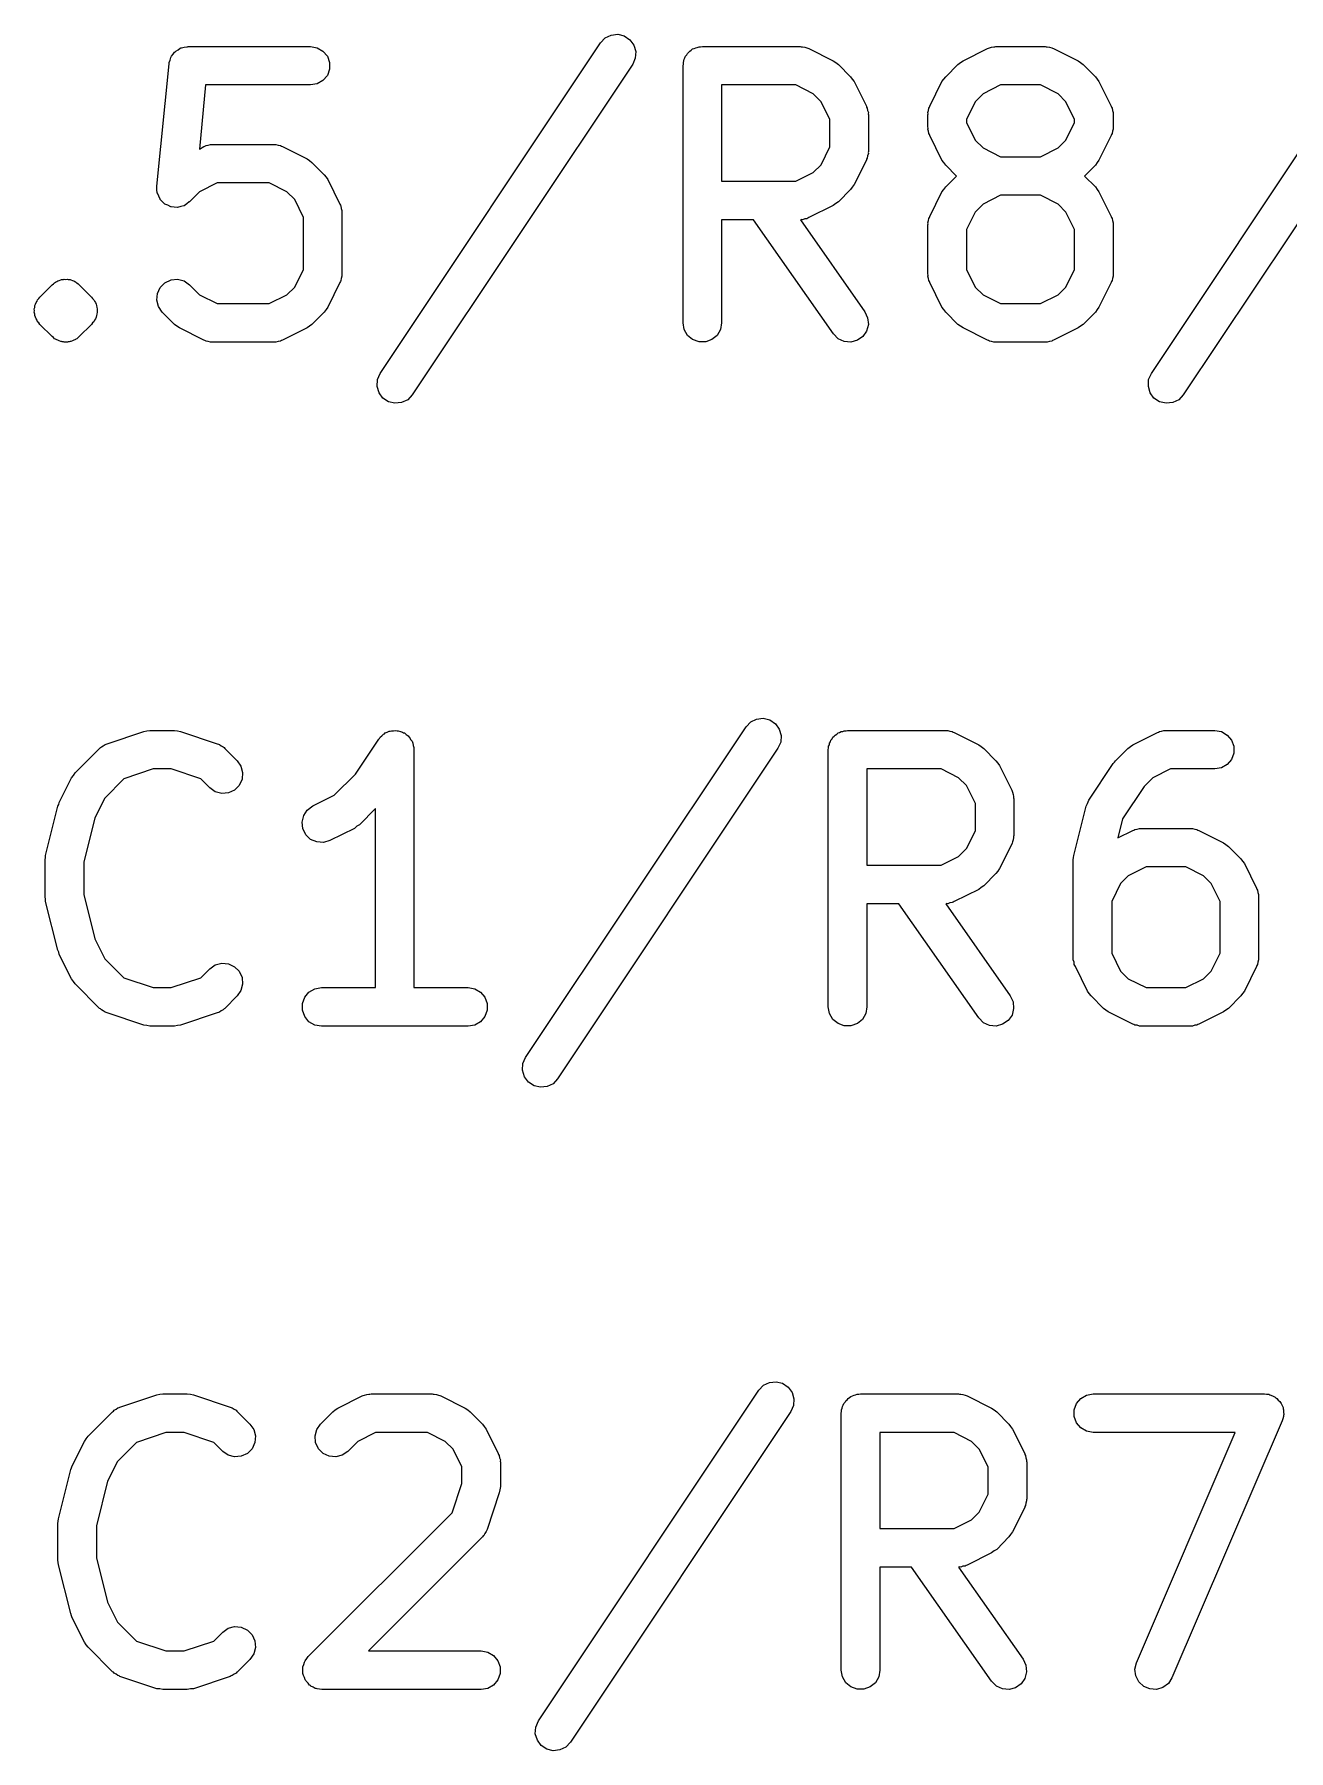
# Model space of a CAD drawing. Extents: x 57.7 to 135.6, y -132.6 to -59.6.
# Drawn here: x 114.58 to 119.46, y -111.44 to -104.76 of the extents above; entities that cross this region are included whole.
import ezdxf

# ---------------------------------------------------------------- set-up
doc = ezdxf.new("R2010")
doc.units = 0
doc.header["$MEASUREMENT"] = 0
doc.layers.add('BLACK', color=7, linetype='CONTINUOUS')

msp = doc.modelspace()

# ---------------------------------------------------------------- linework, layer by layer
at = {"layer": 'Black'}
for p, q in [((115.926, -106.079), (116.783, -104.793)), ((116.783, -104.793), (116.801, -104.774)), ((116.801, -104.774), (116.824, -104.763)), ((116.824, -104.763), (116.85, -104.76)), ((116.85, -104.76), (116.875, -104.766)), ((116.875, -104.766), (116.897, -104.781)), ((116.897, -104.781), (116.912, -104.802)), ((118.926, -106.079), (119.783, -104.793)), ((115.105, -104.869), (115.108, -104.86)), ((115.108, -104.86), (115.111, -104.85)), ((115.111, -104.85), (115.113, -104.848)), ((115.113, -104.848), (115.114, -104.845)), ((115.114, -104.845), (115.12, -104.837)), ((115.12, -104.837), (115.126, -104.829)), ((115.126, -104.829), (115.129, -104.827)), ((115.129, -104.827), (115.13, -104.825)), ((115.13, -104.825), (115.139, -104.82)), ((115.139, -104.82), (115.148, -104.814)), ((115.148, -104.814), (115.15, -104.813)), ((115.15, -104.813), (115.153, -104.812)), ((115.153, -104.812), (115.163, -104.81)), ((115.163, -104.81), (115.173, -104.808)), ((115.173, -104.808), (115.176, -104.808)), ((115.176, -104.808), (115.179, -104.807)), ((115.179, -104.807), (115.655, -104.807)), ((115.655, -104.807), (115.68, -104.812)), ((115.68, -104.812), (115.703, -104.825)), ((115.703, -104.825), (115.72, -104.845)), ((115.72, -104.845), (115.729, -104.869)), ((116.918, -104.853), (116.908, -104.876)), ((116.912, -104.802), (116.92, -104.827)), ((116.92, -104.827), (116.918, -104.853)), ((117.105, -104.869), (117.107, -104.863)), ((117.107, -104.863), (117.108, -104.857)), ((117.108, -104.857), (117.111, -104.851)), ((117.111, -104.851), (117.114, -104.845)), ((117.114, -104.845), (117.118, -104.84)), ((117.118, -104.84), (117.121, -104.834)), ((117.121, -104.834), (117.126, -104.83)), ((117.126, -104.83), (117.13, -104.825)), ((117.13, -104.825), (117.136, -104.822)), ((117.136, -104.822), (117.141, -104.817)), ((117.141, -104.817), (117.147, -104.815)), ((117.147, -104.815), (117.153, -104.812)), ((117.153, -104.812), (117.159, -104.811)), ((117.159, -104.811), (117.166, -104.809)), ((117.166, -104.809), (117.172, -104.809)), ((117.172, -104.809), (117.179, -104.807)), ((117.179, -104.807), (117.56, -104.807)), ((117.56, -104.807), (117.564, -104.808)), ((117.564, -104.808), (117.568, -104.808)), ((117.568, -104.808), (117.577, -104.81)), ((117.577, -104.81), (117.585, -104.812)), ((117.585, -104.812), (117.589, -104.814)), ((117.589, -104.814), (117.593, -104.815)), ((117.593, -104.815), (117.688, -104.863)), ((117.688, -104.863), (117.698, -104.87)), ((118.183, -104.87), (118.193, -104.863)), ((118.193, -104.863), (118.288, -104.815)), ((118.288, -104.815), (118.292, -104.814)), ((118.292, -104.814), (118.296, -104.812)), ((118.296, -104.812), (118.304, -104.81)), ((118.304, -104.81), (118.313, -104.808)), ((118.313, -104.808), (118.317, -104.808)), ((118.317, -104.808), (118.321, -104.807)), ((118.321, -104.807), (118.512, -104.807)), ((118.512, -104.807), (118.516, -104.808)), ((118.516, -104.808), (118.52, -104.808)), ((118.52, -104.808), (118.529, -104.81)), ((118.529, -104.81), (118.538, -104.812)), ((118.538, -104.812), (118.541, -104.814)), ((118.541, -104.814), (118.545, -104.815)), ((118.545, -104.815), (118.641, -104.863)), ((118.641, -104.863), (118.65, -104.87)), ((115.056, -105.351), (115.104, -104.875)), ((115.104, -104.875), (115.105, -104.872)), ((115.105, -104.872), (115.105, -104.869)), ((115.72, -104.92), (115.703, -104.94)), ((115.729, -104.895), (115.72, -104.92)), ((115.729, -104.869), (115.729, -104.895)), ((116.908, -104.876), (116.05, -106.162)), ((117.104, -104.882), (117.105, -104.876)), ((117.104, -105.882), (117.104, -104.882)), ((117.105, -104.876), (117.105, -104.869)), ((117.698, -104.87), (117.708, -104.877)), ((117.708, -104.877), (117.755, -104.925)), ((117.755, -104.925), (117.762, -104.934)), ((118.119, -104.934), (118.126, -104.925)), ((118.126, -104.925), (118.173, -104.877)), ((118.173, -104.877), (118.183, -104.87)), ((118.65, -104.87), (118.66, -104.877)), ((118.66, -104.877), (118.708, -104.925)), ((118.708, -104.925), (118.715, -104.934)), ((119.908, -104.876), (119.05, -106.162)), ((115.246, -104.957), (115.222, -105.206)), ((115.655, -104.957), (115.246, -104.957)), ((115.68, -104.953), (115.655, -104.957)), ((115.703, -104.94), (115.68, -104.953)), ((117.254, -104.957), (117.254, -105.331)), ((117.542, -104.957), (117.254, -104.957)), ((117.61, -104.992), (117.542, -104.957)), ((117.641, -105.022), (117.61, -104.992)), ((117.762, -104.934), (117.769, -104.944)), ((117.769, -104.944), (117.817, -105.039)), ((118.064, -105.039), (118.111, -104.944)), ((118.111, -104.944), (118.119, -104.934)), ((118.271, -104.992), (118.24, -105.022)), ((118.339, -104.957), (118.271, -104.992)), ((118.494, -104.957), (118.339, -104.957)), ((118.563, -104.992), (118.494, -104.957)), ((118.593, -105.022), (118.563, -104.992)), ((118.715, -104.934), (118.722, -104.944)), ((118.722, -104.944), (118.769, -105.039)), ((117.675, -105.091), (117.641, -105.022)), ((117.817, -105.039), (117.818, -105.043)), ((117.818, -105.043), (117.82, -105.047)), ((117.82, -105.047), (117.822, -105.056)), ((117.822, -105.056), (117.825, -105.064)), ((117.825, -105.064), (117.824, -105.069)), ((118.056, -105.064), (118.059, -105.056)), ((118.057, -105.069), (118.056, -105.064)), ((118.059, -105.056), (118.06, -105.047)), ((118.06, -105.047), (118.063, -105.043)), ((118.063, -105.043), (118.064, -105.039)), ((118.24, -105.022), (118.206, -105.091)), ((118.627, -105.091), (118.593, -105.022)), ((118.769, -105.039), (118.771, -105.043)), ((118.771, -105.043), (118.773, -105.047)), ((118.773, -105.047), (118.774, -105.056)), ((118.774, -105.056), (118.777, -105.064)), ((118.777, -105.064), (118.777, -105.069)), ((117.675, -105.198), (117.675, -105.091)), ((117.824, -105.069), (117.825, -105.073)), ((117.825, -105.073), (117.825, -105.216)), ((118.056, -105.073), (118.057, -105.069)), ((118.056, -105.12), (118.056, -105.073)), ((118.057, -105.125), (118.056, -105.12)), ((118.056, -105.129), (118.057, -105.125)), ((118.059, -105.137), (118.056, -105.129)), ((118.206, -105.091), (118.206, -105.103)), ((118.206, -105.103), (118.24, -105.171)), ((118.593, -105.171), (118.627, -105.103)), ((118.627, -105.103), (118.627, -105.091)), ((118.777, -105.129), (118.774, -105.137)), ((118.777, -105.069), (118.777, -105.073)), ((118.777, -105.073), (118.777, -105.12)), ((118.777, -105.12), (118.777, -105.125)), ((118.777, -105.125), (118.777, -105.129)), ((115.222, -105.206), (115.24, -105.196)), ((115.24, -105.196), (115.244, -105.195)), ((115.244, -105.195), (115.248, -105.193)), ((115.248, -105.193), (115.257, -105.191)), ((115.257, -105.191), (115.265, -105.189)), ((115.265, -105.189), (115.27, -105.189)), ((115.27, -105.189), (115.274, -105.188)), ((115.274, -105.188), (115.512, -105.188)), ((115.512, -105.188), (115.516, -105.189)), ((115.516, -105.189), (115.52, -105.189)), ((115.52, -105.189), (115.529, -105.191)), ((115.529, -105.191), (115.538, -105.193)), ((115.538, -105.193), (115.541, -105.195)), ((115.541, -105.195), (115.545, -105.196)), ((115.545, -105.196), (115.641, -105.244)), ((118.06, -105.146), (118.059, -105.137)), ((118.063, -105.15), (118.06, -105.146)), ((118.064, -105.154), (118.063, -105.15)), ((118.111, -105.249), (118.064, -105.154)), ((118.24, -105.171), (118.271, -105.202)), ((118.563, -105.202), (118.593, -105.171)), ((118.769, -105.154), (118.722, -105.249)), ((118.771, -105.15), (118.769, -105.154)), ((118.773, -105.146), (118.771, -105.15)), ((118.774, -105.137), (118.773, -105.146)), ((115.641, -105.244), (115.65, -105.251)), ((115.65, -105.251), (115.66, -105.258)), ((115.66, -105.258), (115.708, -105.306)), ((117.641, -105.267), (117.675, -105.198)), ((117.817, -105.249), (117.769, -105.344)), ((117.818, -105.245), (117.817, -105.249)), ((117.82, -105.241), (117.818, -105.245)), ((117.822, -105.233), (117.82, -105.241)), ((117.825, -105.224), (117.822, -105.233)), ((117.825, -105.216), (117.824, -105.22)), ((117.824, -105.22), (117.825, -105.224)), ((118.119, -105.259), (118.111, -105.249)), ((118.126, -105.269), (118.119, -105.259)), ((118.271, -105.202), (118.339, -105.236)), ((118.339, -105.236), (118.494, -105.236)), ((118.494, -105.236), (118.563, -105.202)), ((118.715, -105.259), (118.708, -105.269)), ((118.722, -105.249), (118.715, -105.259)), ((115.708, -105.306), (115.715, -105.315)), ((115.715, -105.315), (115.722, -105.325)), ((115.722, -105.325), (115.769, -105.42)), ((117.254, -105.331), (117.542, -105.331)), ((117.542, -105.331), (117.61, -105.297)), ((117.61, -105.297), (117.641, -105.267)), ((118.168, -105.311), (118.126, -105.269)), ((118.126, -105.353), (118.168, -105.311)), ((118.708, -105.269), (118.666, -105.311)), ((118.666, -105.311), (118.708, -105.353)), ((115.056, -105.352), (115.056, -105.351)), ((115.057, -105.365), (115.056, -105.352)), ((115.056, -105.352), (115.056, -105.352)), ((115.058, -105.377), (115.057, -105.365)), ((115.058, -105.378), (115.058, -105.377)), ((115.059, -105.378), (115.058, -105.378)), ((115.064, -105.389), (115.059, -105.378)), ((115.069, -105.401), (115.064, -105.389)), ((115.223, -105.373), (115.184, -105.412)), ((115.292, -105.338), (115.223, -105.373)), ((115.494, -105.338), (115.292, -105.338)), ((115.563, -105.373), (115.494, -105.338)), ((115.593, -105.403), (115.563, -105.373)), ((117.755, -105.364), (117.708, -105.412)), ((117.762, -105.354), (117.755, -105.364)), ((117.769, -105.344), (117.762, -105.354)), ((118.064, -105.468), (118.111, -105.373)), ((118.111, -105.373), (118.119, -105.363)), ((118.119, -105.363), (118.126, -105.353)), ((118.339, -105.386), (118.271, -105.42)), ((118.494, -105.386), (118.339, -105.386)), ((118.563, -105.42), (118.494, -105.386)), ((118.708, -105.353), (118.715, -105.363)), ((118.715, -105.363), (118.722, -105.373)), ((118.722, -105.373), (118.769, -105.468)), ((115.07, -105.402), (115.069, -105.401)), ((115.069, -105.401), (115.069, -105.401)), ((115.078, -105.41), (115.07, -105.402)), ((115.087, -105.419), (115.078, -105.41)), ((115.088, -105.42), (115.087, -105.419)), ((115.099, -105.425), (115.088, -105.42)), ((115.088, -105.42), (115.088, -105.42)), ((115.111, -105.431), (115.099, -105.425)), ((115.112, -105.431), (115.111, -105.431)), ((115.111, -105.431), (115.111, -105.431)), ((115.124, -105.432), (115.112, -105.431)), ((115.137, -105.433), (115.124, -105.432)), ((115.15, -105.43), (115.137, -105.433)), ((115.137, -105.433), (115.137, -105.433)), ((115.137, -105.433), (115.137, -105.433)), ((115.162, -105.427), (115.15, -105.43)), ((115.163, -105.427), (115.162, -105.427)), ((115.162, -105.427), (115.162, -105.427)), ((115.173, -105.419), (115.163, -105.427)), ((115.183, -105.412), (115.173, -105.419)), ((115.184, -105.412), (115.183, -105.412)), ((115.184, -105.412), (115.184, -105.412)), ((115.627, -105.472), (115.593, -105.403)), ((115.769, -105.42), (115.771, -105.424)), ((115.771, -105.424), (115.773, -105.428)), ((115.773, -105.428), (115.774, -105.437)), ((115.774, -105.437), (115.777, -105.445)), ((115.777, -105.445), (115.777, -105.45)), ((115.777, -105.45), (115.777, -105.454)), ((115.777, -105.454), (115.777, -105.692)), ((117.688, -105.426), (117.593, -105.473)), ((117.698, -105.418), (117.688, -105.426)), ((117.708, -105.412), (117.698, -105.418)), ((118.24, -105.451), (118.206, -105.519)), ((118.271, -105.42), (118.24, -105.451)), ((118.593, -105.451), (118.563, -105.42)), ((118.627, -105.519), (118.593, -105.451)), ((115.627, -105.674), (115.627, -105.472)), ((117.378, -105.481), (117.254, -105.481)), ((117.254, -105.481), (117.254, -105.882)), ((117.689, -105.925), (117.378, -105.481)), ((117.564, -105.48), (117.561, -105.481)), ((117.561, -105.481), (117.811, -105.839)), ((117.568, -105.481), (117.564, -105.48)), ((117.577, -105.478), (117.568, -105.481)), ((117.585, -105.477), (117.577, -105.478)), ((117.589, -105.475), (117.585, -105.477)), ((117.593, -105.473), (117.589, -105.475)), ((118.056, -105.493), (118.059, -105.484)), ((118.057, -105.497), (118.056, -105.493)), ((118.056, -105.501), (118.057, -105.497)), ((118.056, -105.692), (118.056, -105.501)), ((118.059, -105.484), (118.06, -105.476)), ((118.06, -105.476), (118.063, -105.472)), ((118.063, -105.472), (118.064, -105.468)), ((118.206, -105.519), (118.206, -105.674)), ((118.627, -105.674), (118.627, -105.519)), ((118.769, -105.468), (118.771, -105.472)), ((118.771, -105.472), (118.773, -105.476)), ((118.773, -105.476), (118.774, -105.484)), ((118.774, -105.484), (118.777, -105.493)), ((118.777, -105.493), (118.777, -105.497)), ((118.777, -105.497), (118.777, -105.501)), ((118.777, -105.501), (118.777, -105.692)), ((114.649, -105.734), (114.655, -105.73)), ((114.655, -105.73), (114.659, -105.726)), ((114.659, -105.726), (114.662, -105.724)), ((114.662, -105.724), (114.665, -105.722)), ((114.665, -105.722), (114.668, -105.721)), ((114.668, -105.721), (114.671, -105.719)), ((114.671, -105.719), (114.677, -105.717)), ((114.677, -105.717), (114.683, -105.715)), ((114.683, -105.715), (114.686, -105.714)), ((114.686, -105.714), (114.689, -105.713)), ((114.689, -105.713), (114.693, -105.713)), ((114.693, -105.713), (114.696, -105.712)), ((114.696, -105.712), (114.702, -105.713)), ((114.702, -105.713), (114.709, -105.712)), ((114.709, -105.712), (114.712, -105.713)), ((114.712, -105.713), (114.715, -105.713)), ((114.715, -105.713), (114.719, -105.714)), ((114.719, -105.714), (114.722, -105.715)), ((114.722, -105.715), (114.728, -105.717)), ((114.728, -105.717), (114.734, -105.719)), ((114.734, -105.719), (114.737, -105.721)), ((114.737, -105.721), (114.74, -105.722)), ((114.74, -105.722), (114.742, -105.724)), ((114.742, -105.724), (114.745, -105.726)), ((114.745, -105.726), (114.75, -105.73)), ((114.75, -105.73), (114.755, -105.734)), ((115.07, -105.744), (115.088, -105.726)), ((115.088, -105.726), (115.112, -105.715)), ((115.112, -105.715), (115.137, -105.712)), ((115.137, -105.712), (115.163, -105.719)), ((115.163, -105.719), (115.184, -105.734)), ((115.593, -105.743), (115.627, -105.674)), ((115.769, -105.725), (115.722, -105.821)), ((115.771, -105.721), (115.769, -105.725)), ((115.773, -105.718), (115.771, -105.721)), ((115.774, -105.709), (115.773, -105.718)), ((115.777, -105.7), (115.774, -105.709)), ((115.777, -105.692), (115.777, -105.696)), ((115.777, -105.696), (115.777, -105.7)), ((118.057, -105.696), (118.056, -105.692)), ((118.056, -105.7), (118.057, -105.696)), ((118.059, -105.709), (118.056, -105.7)), ((118.06, -105.718), (118.059, -105.709)), ((118.063, -105.721), (118.06, -105.718)), ((118.064, -105.725), (118.063, -105.721)), ((118.111, -105.821), (118.064, -105.725)), ((118.206, -105.674), (118.24, -105.743)), ((118.593, -105.743), (118.627, -105.674)), ((118.769, -105.725), (118.722, -105.821)), ((118.771, -105.721), (118.769, -105.725)), ((118.773, -105.718), (118.771, -105.721)), ((118.774, -105.709), (118.773, -105.718)), ((118.777, -105.7), (118.774, -105.709)), ((118.777, -105.692), (118.777, -105.696)), ((118.777, -105.696), (118.777, -105.7)), ((114.587, -105.803), (114.591, -105.798)), ((114.591, -105.798), (114.593, -105.792)), ((114.593, -105.792), (114.598, -105.787)), ((114.598, -105.787), (114.602, -105.782)), ((114.602, -105.782), (114.649, -105.734)), ((114.755, -105.734), (114.803, -105.782)), ((114.803, -105.782), (114.807, -105.787)), ((114.807, -105.787), (114.811, -105.792)), ((114.811, -105.792), (114.814, -105.798)), ((114.814, -105.798), (114.818, -105.803)), ((115.056, -105.794), (115.059, -105.768)), ((115.063, -105.819), (115.056, -105.794)), ((115.059, -105.768), (115.07, -105.744)), ((115.184, -105.734), (115.223, -105.773)), ((115.223, -105.773), (115.292, -105.807)), ((115.494, -105.807), (115.563, -105.773)), ((115.563, -105.773), (115.593, -105.743)), ((118.24, -105.743), (118.271, -105.773)), ((118.271, -105.773), (118.339, -105.807)), ((118.494, -105.807), (118.563, -105.773)), ((118.563, -105.773), (118.593, -105.743)), ((114.58, -105.828), (114.582, -105.822)), ((114.581, -105.835), (114.58, -105.828)), ((114.58, -105.841), (114.581, -105.835)), ((114.582, -105.848), (114.58, -105.841)), ((114.582, -105.815), (114.585, -105.809)), ((114.582, -105.822), (114.582, -105.815)), ((114.582, -105.854), (114.582, -105.848)), ((114.585, -105.86), (114.582, -105.854)), ((114.585, -105.809), (114.587, -105.803)), ((114.587, -105.866), (114.585, -105.86)), ((114.818, -105.803), (114.82, -105.809)), ((114.82, -105.86), (114.818, -105.866)), ((114.82, -105.809), (114.822, -105.815)), ((114.822, -105.854), (114.82, -105.86)), ((114.822, -105.815), (114.823, -105.822)), ((114.823, -105.848), (114.822, -105.854)), ((114.823, -105.822), (114.825, -105.828)), ((114.825, -105.841), (114.823, -105.848)), ((114.825, -105.828), (114.824, -105.835)), ((114.824, -105.835), (114.825, -105.841)), ((115.078, -105.84), (115.063, -105.819)), ((115.126, -105.888), (115.078, -105.84)), ((115.292, -105.807), (115.494, -105.807)), ((115.708, -105.84), (115.66, -105.888)), ((115.715, -105.83), (115.708, -105.84)), ((115.722, -105.821), (115.715, -105.83)), ((117.811, -105.839), (117.822, -105.863)), ((117.822, -105.863), (117.825, -105.889)), ((118.119, -105.83), (118.111, -105.821)), ((118.126, -105.84), (118.119, -105.83)), ((118.173, -105.888), (118.126, -105.84)), ((118.339, -105.807), (118.494, -105.807)), ((118.708, -105.84), (118.66, -105.888)), ((118.715, -105.83), (118.708, -105.84)), ((118.722, -105.821), (118.715, -105.83)), ((114.591, -105.872), (114.587, -105.866)), ((114.593, -105.878), (114.591, -105.872)), ((114.598, -105.882), (114.593, -105.878)), ((114.602, -105.888), (114.598, -105.882)), ((114.649, -105.935), (114.602, -105.888)), ((114.803, -105.888), (114.755, -105.935)), ((114.807, -105.882), (114.803, -105.888)), ((114.811, -105.878), (114.807, -105.882)), ((114.814, -105.872), (114.811, -105.878)), ((114.818, -105.866), (114.814, -105.872)), ((115.135, -105.895), (115.126, -105.888)), ((115.145, -105.902), (115.135, -105.895)), ((115.24, -105.949), (115.145, -105.902)), ((115.641, -105.902), (115.545, -105.949)), ((115.65, -105.895), (115.641, -105.902)), ((115.66, -105.888), (115.65, -105.895)), ((117.108, -105.908), (117.104, -105.882)), ((117.121, -105.931), (117.108, -105.908)), ((117.141, -105.947), (117.121, -105.931)), ((117.236, -105.931), (117.216, -105.947)), ((117.249, -105.908), (117.236, -105.931)), ((117.254, -105.882), (117.249, -105.908)), ((117.707, -105.944), (117.689, -105.925)), ((117.818, -105.914), (117.803, -105.935)), ((117.825, -105.889), (117.818, -105.914)), ((118.183, -105.895), (118.173, -105.888)), ((118.193, -105.902), (118.183, -105.895)), ((118.288, -105.949), (118.193, -105.902)), ((118.641, -105.902), (118.545, -105.949)), ((118.65, -105.895), (118.641, -105.902)), ((118.66, -105.888), (118.65, -105.895)), ((114.655, -105.939), (114.649, -105.935)), ((114.659, -105.944), (114.655, -105.939)), ((114.662, -105.945), (114.659, -105.944)), ((114.665, -105.947), (114.662, -105.945)), ((114.668, -105.948), (114.665, -105.947)), ((114.671, -105.95), (114.668, -105.948)), ((114.677, -105.952), (114.671, -105.95)), ((114.683, -105.955), (114.677, -105.952)), ((114.686, -105.955), (114.683, -105.955)), ((114.689, -105.956), (114.686, -105.955)), ((114.693, -105.956), (114.689, -105.956)), ((114.696, -105.957), (114.693, -105.956)), ((114.702, -105.957), (114.696, -105.957)), ((114.709, -105.957), (114.702, -105.957)), ((114.712, -105.956), (114.709, -105.957)), ((114.715, -105.956), (114.712, -105.956)), ((114.719, -105.955), (114.715, -105.956)), ((114.722, -105.955), (114.719, -105.955)), ((114.728, -105.952), (114.722, -105.955)), ((114.734, -105.95), (114.728, -105.952)), ((114.737, -105.948), (114.734, -105.95)), ((114.74, -105.947), (114.737, -105.948)), ((114.742, -105.945), (114.74, -105.947)), ((114.745, -105.944), (114.742, -105.945)), ((114.75, -105.939), (114.745, -105.944)), ((114.755, -105.935), (114.75, -105.939)), ((115.244, -105.951), (115.24, -105.949)), ((115.248, -105.953), (115.244, -105.951)), ((115.257, -105.954), (115.248, -105.953)), ((115.265, -105.957), (115.257, -105.954)), ((115.27, -105.957), (115.265, -105.957)), ((115.274, -105.957), (115.27, -105.957)), ((115.512, -105.957), (115.274, -105.957)), ((115.516, -105.957), (115.512, -105.957)), ((115.52, -105.957), (115.516, -105.957)), ((115.529, -105.954), (115.52, -105.957)), ((115.538, -105.953), (115.529, -105.954)), ((115.541, -105.951), (115.538, -105.953)), ((115.545, -105.949), (115.541, -105.951)), ((117.166, -105.956), (117.141, -105.947)), ((117.192, -105.956), (117.166, -105.956)), ((117.216, -105.947), (117.192, -105.956)), ((117.731, -105.955), (117.707, -105.944)), ((117.757, -105.957), (117.731, -105.955)), ((117.782, -105.95), (117.757, -105.957)), ((117.803, -105.935), (117.782, -105.95)), ((118.292, -105.951), (118.288, -105.949)), ((118.296, -105.953), (118.292, -105.951)), ((118.304, -105.954), (118.296, -105.953)), ((118.313, -105.957), (118.304, -105.954)), ((118.317, -105.957), (118.313, -105.957)), ((118.321, -105.957), (118.317, -105.957)), ((118.512, -105.957), (118.321, -105.957)), ((118.516, -105.957), (118.512, -105.957)), ((118.52, -105.957), (118.516, -105.957)), ((118.529, -105.954), (118.52, -105.957)), ((118.538, -105.953), (118.529, -105.954)), ((118.541, -105.951), (118.538, -105.953)), ((118.545, -105.949), (118.541, -105.951)), ((115.914, -106.129), (115.915, -106.103)), ((115.921, -106.154), (115.914, -106.129)), ((115.915, -106.103), (115.926, -106.079)), ((118.914, -106.129), (118.915, -106.103)), ((118.921, -106.154), (118.914, -106.129)), ((118.915, -106.103), (118.926, -106.079)), ((115.936, -106.175), (115.921, -106.154)), ((115.958, -106.189), (115.936, -106.175)), ((115.983, -106.195), (115.958, -106.189)), ((116.009, -106.192), (115.983, -106.195)), ((116.033, -106.181), (116.009, -106.192)), ((116.05, -106.162), (116.033, -106.181)), ((118.936, -106.175), (118.921, -106.154)), ((118.958, -106.189), (118.936, -106.175)), ((118.983, -106.195), (118.958, -106.189)), ((119.009, -106.192), (118.983, -106.195)), ((119.033, -106.181), (119.009, -106.192)), ((119.05, -106.162), (119.033, -106.181)), ((115.018, -107.469), (115.03, -107.467)), ((115.03, -107.467), (115.125, -107.467)), ((115.125, -107.467), (115.137, -107.469)), ((116.491, -108.739), (117.349, -107.453)), ((117.349, -107.453), (117.367, -107.434)), ((117.367, -107.434), (117.39, -107.423)), ((117.39, -107.423), (117.416, -107.42)), ((117.416, -107.42), (117.441, -107.426)), ((117.441, -107.426), (117.463, -107.441)), ((117.463, -107.441), (117.478, -107.462)), ((117.478, -107.462), (117.485, -107.487)), ((117.738, -107.469), (117.744, -107.467)), ((117.744, -107.467), (118.125, -107.467)), ((118.125, -107.467), (118.129, -107.468)), ((118.978, -107.468), (118.982, -107.467)), ((118.982, -107.467), (119.173, -107.467)), ((119.173, -107.467), (119.199, -107.472)), ((114.834, -107.537), (114.838, -107.534)), ((114.838, -107.534), (114.841, -107.531)), ((114.841, -107.531), (114.848, -107.527)), ((114.848, -107.527), (114.855, -107.522)), ((114.855, -107.522), (114.86, -107.521)), ((114.86, -107.521), (114.863, -107.519)), ((114.863, -107.519), (115.006, -107.471)), ((115.006, -107.471), (115.018, -107.469)), ((115.137, -107.469), (115.149, -107.471)), ((115.149, -107.471), (115.292, -107.519)), ((115.292, -107.519), (115.296, -107.521)), ((115.296, -107.521), (115.3, -107.522)), ((115.3, -107.522), (115.307, -107.527)), ((115.307, -107.527), (115.315, -107.531)), ((115.315, -107.531), (115.318, -107.534)), ((115.318, -107.534), (115.321, -107.537)), ((115.829, -107.637), (115.92, -107.501)), ((115.92, -107.501), (115.923, -107.498)), ((115.923, -107.498), (115.925, -107.494)), ((115.925, -107.494), (115.932, -107.488)), ((115.932, -107.488), (115.938, -107.482)), ((115.938, -107.482), (115.942, -107.48)), ((115.942, -107.48), (115.945, -107.477)), ((115.945, -107.477), (115.953, -107.474)), ((115.953, -107.474), (115.961, -107.47)), ((115.961, -107.47), (115.965, -107.47)), ((115.965, -107.47), (115.969, -107.469)), ((115.969, -107.469), (115.978, -107.469)), ((115.978, -107.469), (115.987, -107.468)), ((115.987, -107.468), (115.991, -107.469)), ((115.991, -107.469), (115.995, -107.469)), ((115.995, -107.469), (116.004, -107.472)), ((116.004, -107.472), (116.013, -107.474)), ((116.013, -107.474), (116.016, -107.476)), ((116.016, -107.476), (116.02, -107.477)), ((116.02, -107.477), (116.027, -107.483)), ((116.027, -107.483), (116.034, -107.488)), ((116.034, -107.488), (116.037, -107.492)), ((116.037, -107.492), (116.04, -107.494)), ((116.04, -107.494), (116.044, -107.502)), ((116.044, -107.502), (116.05, -107.509)), ((116.05, -107.509), (116.051, -107.513)), ((116.051, -107.513), (116.053, -107.517)), ((116.053, -107.517), (116.054, -107.526)), ((116.054, -107.526), (116.057, -107.534)), ((116.057, -107.534), (116.057, -107.538)), ((117.484, -107.513), (117.473, -107.536)), ((117.485, -107.487), (117.484, -107.513)), ((117.67, -107.529), (117.673, -107.523)), ((117.67, -107.536), (117.67, -107.529)), ((117.673, -107.523), (117.674, -107.517)), ((117.674, -107.517), (117.677, -107.511)), ((117.677, -107.511), (117.679, -107.505)), ((117.679, -107.505), (117.684, -107.5)), ((117.684, -107.5), (117.687, -107.494)), ((117.687, -107.494), (117.692, -107.49)), ((117.692, -107.49), (117.696, -107.485)), ((117.696, -107.485), (117.702, -107.482)), ((117.702, -107.482), (117.707, -107.477)), ((117.707, -107.477), (117.713, -107.475)), ((117.713, -107.475), (117.719, -107.472)), ((117.719, -107.472), (117.725, -107.471)), ((117.725, -107.471), (117.731, -107.469)), ((117.731, -107.469), (117.738, -107.469)), ((118.129, -107.468), (118.134, -107.468)), ((118.134, -107.468), (118.142, -107.47)), ((118.142, -107.47), (118.151, -107.472)), ((118.151, -107.472), (118.155, -107.474)), ((118.155, -107.474), (118.159, -107.475)), ((118.159, -107.475), (118.254, -107.523)), ((118.254, -107.523), (118.264, -107.53)), ((118.264, -107.53), (118.274, -107.537)), ((118.834, -107.537), (118.844, -107.53)), ((118.844, -107.53), (118.854, -107.523)), ((118.854, -107.523), (118.949, -107.475)), ((118.949, -107.475), (118.953, -107.474)), ((118.953, -107.474), (118.957, -107.472)), ((118.957, -107.472), (118.965, -107.47)), ((118.965, -107.47), (118.974, -107.468)), ((118.974, -107.468), (118.978, -107.468)), ((119.199, -107.472), (119.221, -107.485)), ((119.221, -107.485), (119.238, -107.505)), ((119.238, -107.505), (119.247, -107.529)), ((119.247, -107.529), (119.247, -107.555)), ((114.739, -107.632), (114.834, -107.537)), ((115.321, -107.537), (115.369, -107.585)), ((115.369, -107.585), (115.384, -107.606)), ((116.057, -107.538), (116.057, -107.542)), ((116.057, -107.542), (116.057, -108.467)), ((117.473, -107.536), (116.616, -108.822)), ((117.669, -107.542), (117.67, -107.536)), ((117.669, -108.542), (117.669, -107.542)), ((118.274, -107.537), (118.321, -107.585)), ((118.321, -107.585), (118.328, -107.594)), ((118.328, -107.594), (118.335, -107.604)), ((118.682, -107.739), (118.777, -107.596)), ((118.777, -107.596), (118.782, -107.591)), ((118.782, -107.591), (118.786, -107.585)), ((118.786, -107.585), (118.834, -107.537)), ((119.221, -107.6), (119.199, -107.613)), ((119.238, -107.58), (119.221, -107.6)), ((119.247, -107.555), (119.238, -107.58)), ((114.677, -107.747), (114.725, -107.652)), ((114.725, -107.652), (114.732, -107.642)), ((114.732, -107.642), (114.739, -107.632)), ((114.928, -107.656), (114.854, -107.73)), ((115.042, -107.617), (114.928, -107.656)), ((115.113, -107.617), (115.042, -107.617)), ((115.228, -107.656), (115.113, -107.617)), ((115.263, -107.691), (115.228, -107.656)), ((115.388, -107.657), (115.377, -107.681)), ((115.384, -107.606), (115.39, -107.631)), ((115.39, -107.631), (115.388, -107.657)), ((115.747, -107.719), (115.829, -107.637)), ((117.819, -107.617), (117.819, -107.991)), ((118.108, -107.617), (117.819, -107.617)), ((118.176, -107.652), (118.108, -107.617)), ((118.206, -107.682), (118.176, -107.652)), ((118.335, -107.604), (118.383, -107.699)), ((118.932, -107.652), (118.898, -107.685)), ((119, -107.617), (118.932, -107.652)), ((119.173, -107.617), (119, -107.617)), ((119.199, -107.613), (119.173, -107.617)), ((114.854, -107.73), (114.815, -107.807)), ((115.284, -107.706), (115.263, -107.691)), ((115.309, -107.712), (115.284, -107.706)), ((115.335, -107.71), (115.309, -107.712)), ((115.359, -107.699), (115.335, -107.71)), ((115.377, -107.681), (115.359, -107.699)), ((115.663, -107.761), (115.747, -107.719)), ((118.241, -107.751), (118.206, -107.682)), ((118.383, -107.699), (118.384, -107.703)), ((118.384, -107.703), (118.386, -107.707)), ((118.386, -107.707), (118.388, -107.716)), ((118.388, -107.716), (118.39, -107.724)), ((118.39, -107.724), (118.39, -107.729)), ((118.39, -107.729), (118.391, -107.733)), ((118.391, -107.733), (118.391, -107.876)), ((118.898, -107.685), (118.814, -107.811)), ((114.624, -107.953), (114.672, -107.762)), ((114.672, -107.762), (114.675, -107.755)), ((114.675, -107.755), (114.677, -107.747)), ((115.622, -107.824), (115.628, -107.798)), ((115.628, -107.798), (115.642, -107.777)), ((115.642, -107.777), (115.663, -107.761)), ((115.907, -107.771), (115.845, -107.834)), ((115.907, -108.467), (115.907, -107.771)), ((118.241, -107.858), (118.241, -107.751)), ((118.624, -107.953), (118.672, -107.762)), ((118.672, -107.762), (118.677, -107.751)), ((118.677, -107.751), (118.682, -107.739)), ((114.815, -107.807), (114.772, -107.98)), ((115.625, -107.849), (115.622, -107.824)), ((115.636, -107.873), (115.625, -107.849)), ((115.825, -107.848), (115.73, -107.895)), ((115.835, -107.84), (115.825, -107.848)), ((115.845, -107.834), (115.835, -107.84)), ((118.206, -107.927), (118.241, -107.858)), ((118.814, -107.811), (118.795, -107.885)), ((118.795, -107.885), (118.854, -107.856)), ((118.854, -107.856), (118.858, -107.855)), ((118.858, -107.855), (118.861, -107.853)), ((118.861, -107.853), (118.87, -107.851)), ((118.87, -107.851), (118.879, -107.849)), ((118.879, -107.849), (118.883, -107.849)), ((118.883, -107.849), (118.887, -107.848)), ((118.887, -107.848), (119.078, -107.848)), ((119.078, -107.848), (119.082, -107.849)), ((119.082, -107.849), (119.086, -107.849)), ((119.086, -107.849), (119.095, -107.851)), ((119.095, -107.851), (119.103, -107.853)), ((119.103, -107.853), (119.107, -107.855)), ((119.107, -107.855), (119.111, -107.856)), ((119.111, -107.856), (119.206, -107.904)), ((115.655, -107.891), (115.636, -107.873)), ((115.679, -107.901), (115.655, -107.891)), ((115.705, -107.903), (115.679, -107.901)), ((115.73, -107.895), (115.705, -107.903)), ((118.176, -107.957), (118.206, -107.927)), ((118.383, -107.909), (118.335, -108.004)), ((118.384, -107.905), (118.383, -107.909)), ((118.386, -107.901), (118.384, -107.905)), ((118.388, -107.893), (118.386, -107.901)), ((118.39, -107.884), (118.388, -107.893)), ((118.391, -107.876), (118.39, -107.88)), ((118.39, -107.88), (118.39, -107.884)), ((119.206, -107.904), (119.216, -107.911)), ((119.216, -107.911), (119.226, -107.918)), ((119.226, -107.918), (119.274, -107.966)), ((114.622, -107.971), (114.623, -107.962)), ((114.622, -108.114), (114.622, -107.971)), ((114.623, -107.962), (114.624, -107.953)), ((114.772, -107.98), (114.772, -108.105)), ((117.819, -107.991), (118.108, -107.991)), ((118.108, -107.991), (118.176, -107.957)), ((118.622, -107.971), (118.623, -107.962)), ((118.622, -108.352), (118.622, -107.971)), ((118.623, -107.962), (118.624, -107.953)), ((118.905, -107.998), (118.836, -108.033)), ((119.06, -107.998), (118.905, -107.998)), ((119.128, -108.033), (119.06, -107.998)), ((119.274, -107.966), (119.28, -107.975)), ((119.28, -107.975), (119.288, -107.985)), ((119.288, -107.985), (119.335, -108.08)), ((118.321, -108.024), (118.274, -108.072)), ((118.328, -108.014), (118.321, -108.024)), ((118.335, -108.004), (118.328, -108.014)), ((118.806, -108.063), (118.772, -108.132)), ((118.836, -108.033), (118.806, -108.063)), ((119.159, -108.063), (119.128, -108.033)), ((119.193, -108.132), (119.159, -108.063)), ((114.623, -108.123), (114.622, -108.114)), ((114.624, -108.132), (114.623, -108.123)), ((114.672, -108.322), (114.624, -108.132)), ((114.772, -108.105), (114.815, -108.278)), ((118.159, -108.133), (118.155, -108.135)), ((118.254, -108.086), (118.159, -108.133)), ((118.264, -108.078), (118.254, -108.086)), ((118.274, -108.072), (118.264, -108.078)), ((118.772, -108.132), (118.772, -108.334)), ((119.193, -108.334), (119.193, -108.132)), ((119.335, -108.08), (119.336, -108.084)), ((119.336, -108.084), (119.339, -108.088)), ((119.339, -108.088), (119.34, -108.097)), ((119.34, -108.097), (119.343, -108.105)), ((119.343, -108.105), (119.342, -108.11)), ((119.342, -108.11), (119.343, -108.114)), ((119.343, -108.114), (119.343, -108.352)), ((117.943, -108.141), (117.819, -108.141)), ((117.819, -108.141), (117.819, -108.542)), ((118.254, -108.585), (117.943, -108.141)), ((118.129, -108.14), (118.126, -108.141)), ((118.126, -108.141), (118.377, -108.499)), ((118.134, -108.141), (118.129, -108.14)), ((118.142, -108.138), (118.134, -108.141)), ((118.151, -108.137), (118.142, -108.138)), ((118.155, -108.135), (118.151, -108.137)), ((114.675, -108.33), (114.672, -108.322)), ((114.677, -108.338), (114.675, -108.33)), ((114.815, -108.278), (114.854, -108.355)), ((118.772, -108.334), (118.806, -108.403)), ((119.159, -108.403), (119.193, -108.334)), ((114.725, -108.433), (114.677, -108.338)), ((114.854, -108.355), (114.928, -108.429)), ((115.228, -108.429), (115.263, -108.394)), ((115.263, -108.394), (115.284, -108.379)), ((115.284, -108.379), (115.309, -108.372)), ((115.309, -108.372), (115.335, -108.375)), ((115.335, -108.375), (115.359, -108.386)), ((115.359, -108.386), (115.377, -108.404)), ((118.622, -108.356), (118.622, -108.352)), ((118.622, -108.36), (118.622, -108.356)), ((118.625, -108.369), (118.622, -108.36)), ((118.626, -108.378), (118.625, -108.369)), ((118.628, -108.381), (118.626, -108.378)), ((118.63, -108.385), (118.628, -108.381)), ((118.677, -108.481), (118.63, -108.385)), ((119.335, -108.385), (119.288, -108.481)), ((119.336, -108.381), (119.335, -108.385)), ((119.339, -108.378), (119.336, -108.381)), ((119.34, -108.369), (119.339, -108.378)), ((119.343, -108.36), (119.34, -108.369)), ((119.343, -108.352), (119.342, -108.356)), ((119.342, -108.356), (119.343, -108.36)), ((114.732, -108.443), (114.725, -108.433)), ((114.739, -108.453), (114.732, -108.443)), ((114.834, -108.548), (114.739, -108.453)), ((114.928, -108.429), (115.042, -108.467)), ((115.042, -108.467), (115.113, -108.467)), ((115.113, -108.467), (115.228, -108.429)), ((115.377, -108.404), (115.388, -108.428)), ((115.39, -108.454), (115.384, -108.479)), ((115.388, -108.428), (115.39, -108.454)), ((115.671, -108.472), (115.697, -108.467)), ((115.697, -108.467), (115.907, -108.467)), ((116.057, -108.467), (116.268, -108.467)), ((116.268, -108.467), (116.294, -108.472)), ((118.806, -108.403), (118.836, -108.433)), ((118.836, -108.433), (118.905, -108.467)), ((118.905, -108.467), (119.06, -108.467)), ((119.06, -108.467), (119.128, -108.433)), ((119.128, -108.433), (119.159, -108.403)), ((115.369, -108.5), (115.321, -108.548)), ((115.384, -108.479), (115.369, -108.5)), ((115.623, -108.529), (115.632, -108.505)), ((115.623, -108.555), (115.623, -108.529)), ((115.632, -108.505), (115.648, -108.485)), ((115.648, -108.485), (115.671, -108.472)), ((116.294, -108.472), (116.316, -108.485)), ((116.316, -108.485), (116.333, -108.505)), ((116.333, -108.505), (116.342, -108.529)), ((116.342, -108.529), (116.342, -108.555)), ((118.377, -108.499), (118.388, -108.523)), ((118.388, -108.523), (118.39, -108.549)), ((118.684, -108.49), (118.677, -108.481)), ((118.691, -108.5), (118.684, -108.49)), ((118.739, -108.548), (118.691, -108.5)), ((119.274, -108.5), (119.226, -108.548)), ((119.28, -108.49), (119.274, -108.5)), ((119.288, -108.481), (119.28, -108.49)), ((114.838, -108.55), (114.834, -108.548)), ((114.841, -108.554), (114.838, -108.55)), ((114.848, -108.558), (114.841, -108.554)), ((114.855, -108.563), (114.848, -108.558)), ((114.86, -108.564), (114.855, -108.563)), ((114.863, -108.566), (114.86, -108.564)), ((115.006, -108.614), (114.863, -108.566)), ((115.292, -108.566), (115.149, -108.614)), ((115.296, -108.564), (115.292, -108.566)), ((115.3, -108.563), (115.296, -108.564)), ((115.307, -108.558), (115.3, -108.563)), ((115.315, -108.554), (115.307, -108.558)), ((115.318, -108.55), (115.315, -108.554)), ((115.321, -108.548), (115.318, -108.55)), ((115.632, -108.58), (115.623, -108.555)), ((115.648, -108.6), (115.632, -108.58)), ((115.671, -108.613), (115.648, -108.6)), ((116.316, -108.6), (116.294, -108.613)), ((116.333, -108.58), (116.316, -108.6)), ((116.342, -108.555), (116.333, -108.58)), ((117.674, -108.568), (117.669, -108.542)), ((117.687, -108.591), (117.674, -108.568)), ((117.707, -108.607), (117.687, -108.591)), ((117.802, -108.591), (117.782, -108.607)), ((117.815, -108.568), (117.802, -108.591)), ((117.819, -108.542), (117.815, -108.568)), ((118.273, -108.604), (118.254, -108.585)), ((118.369, -108.595), (118.347, -108.61)), ((118.384, -108.574), (118.369, -108.595)), ((118.39, -108.549), (118.384, -108.574)), ((118.749, -108.555), (118.739, -108.548)), ((118.758, -108.562), (118.749, -108.555)), ((118.854, -108.609), (118.758, -108.562)), ((119.206, -108.562), (119.111, -108.609)), ((119.216, -108.555), (119.206, -108.562)), ((119.226, -108.548), (119.216, -108.555)), ((115.018, -108.615), (115.006, -108.614)), ((115.03, -108.617), (115.018, -108.615)), ((115.125, -108.617), (115.03, -108.617)), ((115.137, -108.615), (115.125, -108.617)), ((115.149, -108.614), (115.137, -108.615)), ((115.697, -108.617), (115.671, -108.613)), ((116.268, -108.617), (115.697, -108.617)), ((116.294, -108.613), (116.268, -108.617)), ((117.731, -108.616), (117.707, -108.607)), ((117.757, -108.616), (117.731, -108.616)), ((117.782, -108.607), (117.757, -108.616)), ((118.296, -108.615), (118.273, -108.604)), ((118.322, -108.617), (118.296, -108.615)), ((118.347, -108.61), (118.322, -108.617)), ((118.858, -108.611), (118.854, -108.609)), ((118.861, -108.613), (118.858, -108.611)), ((118.87, -108.614), (118.861, -108.613)), ((118.879, -108.617), (118.87, -108.614)), ((118.883, -108.617), (118.879, -108.617)), ((118.887, -108.617), (118.883, -108.617)), ((119.078, -108.617), (118.887, -108.617)), ((119.082, -108.617), (119.078, -108.617)), ((119.086, -108.617), (119.082, -108.617)), ((119.095, -108.614), (119.086, -108.617)), ((119.103, -108.613), (119.095, -108.614)), ((119.107, -108.611), (119.103, -108.613)), ((119.111, -108.609), (119.107, -108.611)), ((116.479, -108.789), (116.481, -108.763)), ((116.487, -108.814), (116.479, -108.789)), ((116.481, -108.763), (116.491, -108.739)), ((116.502, -108.835), (116.487, -108.814)), ((116.524, -108.849), (116.502, -108.835)), ((116.549, -108.855), (116.524, -108.849)), ((116.575, -108.852), (116.549, -108.855)), ((116.598, -108.841), (116.575, -108.852)), ((116.616, -108.822), (116.598, -108.841)), ((117.417, -110.014), (117.44, -110.003)), ((117.44, -110.003), (117.466, -110)), ((117.466, -110), (117.491, -110.006)), ((114.913, -110.099), (115.056, -110.051)), ((115.056, -110.051), (115.068, -110.049)), ((115.068, -110.049), (115.08, -110.047)), ((115.08, -110.047), (115.175, -110.047)), ((115.175, -110.047), (115.187, -110.049)), ((115.187, -110.049), (115.199, -110.051)), ((115.199, -110.051), (115.342, -110.099)), ((115.761, -110.103), (115.856, -110.055)), ((115.856, -110.055), (115.86, -110.054)), ((115.86, -110.054), (115.864, -110.052)), ((115.864, -110.052), (115.873, -110.05)), ((115.873, -110.05), (115.881, -110.048)), ((115.881, -110.048), (115.885, -110.048)), ((115.885, -110.048), (115.89, -110.047)), ((115.89, -110.047), (116.128, -110.047)), ((116.128, -110.047), (116.132, -110.048)), ((116.132, -110.048), (116.136, -110.048)), ((116.136, -110.048), (116.145, -110.05)), ((116.145, -110.05), (116.153, -110.052)), ((116.153, -110.052), (116.157, -110.054)), ((116.157, -110.054), (116.161, -110.055)), ((116.161, -110.055), (116.256, -110.103)), ((116.541, -111.319), (117.399, -110.033)), ((117.399, -110.033), (117.417, -110.014)), ((117.491, -110.006), (117.513, -110.021)), ((117.513, -110.021), (117.528, -110.042)), ((117.528, -110.042), (117.535, -110.067)), ((117.535, -110.067), (117.534, -110.093)), ((117.737, -110.074), (117.742, -110.07)), ((117.742, -110.07), (117.746, -110.065)), ((117.746, -110.065), (117.752, -110.062)), ((117.752, -110.062), (117.757, -110.057)), ((117.757, -110.057), (117.763, -110.055)), ((117.763, -110.055), (117.769, -110.052)), ((117.769, -110.052), (117.775, -110.051)), ((117.775, -110.051), (117.781, -110.049)), ((117.781, -110.049), (117.788, -110.049)), ((117.788, -110.049), (117.794, -110.047)), ((117.794, -110.047), (118.175, -110.047)), ((118.175, -110.047), (118.179, -110.048)), ((118.179, -110.048), (118.184, -110.048)), ((118.184, -110.048), (118.192, -110.05)), ((118.192, -110.05), (118.201, -110.052)), ((118.201, -110.052), (118.205, -110.054)), ((118.205, -110.054), (118.209, -110.055)), ((118.209, -110.055), (118.304, -110.103)), ((118.634, -110.085), (118.651, -110.065)), ((118.651, -110.065), (118.673, -110.052)), ((118.673, -110.052), (118.699, -110.047)), ((118.699, -110.047), (119.366, -110.047)), ((119.366, -110.047), (119.374, -110.049)), ((119.374, -110.049), (119.383, -110.049)), ((119.383, -110.049), (119.387, -110.051)), ((119.387, -110.051), (119.391, -110.052)), ((119.391, -110.052), (119.399, -110.056)), ((119.399, -110.056), (119.407, -110.06)), ((119.407, -110.06), (119.41, -110.063)), ((119.41, -110.063), (119.414, -110.065)), ((119.414, -110.065), (119.419, -110.072)), ((114.789, -110.212), (114.884, -110.117)), ((114.884, -110.117), (114.888, -110.114)), ((114.888, -110.114), (114.891, -110.111)), ((114.891, -110.111), (114.898, -110.107)), ((114.898, -110.107), (114.905, -110.102)), ((114.905, -110.102), (114.91, -110.101)), ((114.91, -110.101), (114.913, -110.099)), ((115.342, -110.099), (115.346, -110.101)), ((115.346, -110.101), (115.35, -110.102)), ((115.35, -110.102), (115.357, -110.107)), ((115.357, -110.107), (115.365, -110.111)), ((115.365, -110.111), (115.368, -110.114)), ((115.368, -110.114), (115.371, -110.117)), ((115.371, -110.117), (115.419, -110.165)), ((115.694, -110.165), (115.741, -110.117)), ((115.741, -110.117), (115.751, -110.11)), ((115.751, -110.11), (115.761, -110.103)), ((116.256, -110.103), (116.266, -110.11)), ((116.266, -110.11), (116.276, -110.117)), ((116.276, -110.117), (116.324, -110.165)), ((117.523, -110.116), (116.666, -111.402)), ((117.534, -110.093), (117.523, -110.116)), ((117.719, -110.122), (117.72, -110.116)), ((117.719, -111.122), (117.719, -110.122)), ((117.72, -110.109), (117.723, -110.103)), ((117.72, -110.116), (117.72, -110.109)), ((117.723, -110.103), (117.724, -110.097)), ((117.724, -110.097), (117.727, -110.091)), ((117.727, -110.091), (117.729, -110.085)), ((117.729, -110.085), (117.734, -110.08)), ((117.734, -110.08), (117.737, -110.074)), ((118.304, -110.103), (118.314, -110.11)), ((118.314, -110.11), (118.324, -110.117)), ((118.324, -110.117), (118.371, -110.165)), ((118.625, -110.109), (118.634, -110.085)), ((118.625, -110.135), (118.625, -110.109)), ((118.634, -110.16), (118.625, -110.135)), ((119.419, -110.072), (119.426, -110.077)), ((119.426, -110.077), (119.428, -110.081)), ((119.428, -110.081), (119.431, -110.085)), ((119.431, -110.085), (119.434, -110.093)), ((119.434, -110.093), (119.438, -110.101)), ((119.44, -110.135), (119.437, -110.144)), ((119.438, -110.101), (119.438, -110.105)), ((119.438, -110.105), (119.44, -110.109)), ((119.44, -110.109), (119.44, -110.118)), ((119.44, -110.118), (119.441, -110.127)), ((119.441, -110.127), (119.44, -110.131)), ((119.44, -110.131), (119.44, -110.135)), ((115.092, -110.197), (114.978, -110.236)), ((115.163, -110.197), (115.092, -110.197)), ((115.278, -110.236), (115.163, -110.197)), ((115.419, -110.165), (115.434, -110.186)), ((115.434, -110.186), (115.44, -110.211)), ((115.672, -110.211), (115.679, -110.186)), ((115.679, -110.186), (115.694, -110.165)), ((115.907, -110.197), (115.839, -110.232)), ((116.11, -110.197), (115.907, -110.197)), ((116.178, -110.232), (116.11, -110.197)), ((116.324, -110.165), (116.33, -110.174)), ((116.33, -110.174), (116.338, -110.184)), ((116.338, -110.184), (116.385, -110.279)), ((117.869, -110.197), (117.869, -110.571)), ((118.158, -110.197), (117.869, -110.197)), ((118.226, -110.232), (118.158, -110.197)), ((118.371, -110.165), (118.378, -110.174)), ((118.378, -110.174), (118.385, -110.184)), ((118.385, -110.184), (118.433, -110.279)), ((118.651, -110.18), (118.634, -110.16)), ((118.673, -110.193), (118.651, -110.18)), ((118.699, -110.197), (118.673, -110.193)), ((119.252, -110.197), (118.699, -110.197)), ((118.868, -111.093), (119.252, -110.197)), ((119.435, -110.152), (119.006, -111.152)), ((119.437, -110.144), (119.435, -110.152)), ((114.727, -110.327), (114.775, -110.232)), ((114.775, -110.232), (114.782, -110.222)), ((114.782, -110.222), (114.789, -110.212)), ((114.978, -110.236), (114.904, -110.31)), ((115.313, -110.271), (115.278, -110.236)), ((115.427, -110.261), (115.409, -110.279)), ((115.438, -110.237), (115.427, -110.261)), ((115.44, -110.211), (115.438, -110.237)), ((115.674, -110.237), (115.672, -110.211)), ((115.685, -110.261), (115.674, -110.237)), ((115.704, -110.279), (115.685, -110.261)), ((115.839, -110.232), (115.8, -110.271)), ((116.209, -110.262), (116.178, -110.232)), ((116.243, -110.331), (116.209, -110.262)), ((118.256, -110.262), (118.226, -110.232)), ((118.291, -110.331), (118.256, -110.262)), ((114.722, -110.342), (114.725, -110.335)), ((114.725, -110.335), (114.727, -110.327)), ((114.904, -110.31), (114.865, -110.387)), ((115.334, -110.286), (115.313, -110.271)), ((115.359, -110.292), (115.334, -110.286)), ((115.385, -110.29), (115.359, -110.292)), ((115.409, -110.279), (115.385, -110.29)), ((115.727, -110.29), (115.704, -110.279)), ((115.753, -110.292), (115.727, -110.29)), ((115.778, -110.286), (115.753, -110.292)), ((115.8, -110.271), (115.778, -110.286)), ((116.243, -110.396), (116.243, -110.331)), ((116.385, -110.279), (116.386, -110.283)), ((116.386, -110.283), (116.389, -110.287)), ((116.389, -110.287), (116.39, -110.296)), ((116.39, -110.296), (116.393, -110.304)), ((116.393, -110.304), (116.392, -110.309)), ((116.392, -110.309), (116.393, -110.313)), ((116.393, -110.313), (116.393, -110.408)), ((118.291, -110.438), (118.291, -110.331)), ((118.433, -110.279), (118.434, -110.283)), ((118.434, -110.283), (118.436, -110.287)), ((118.436, -110.287), (118.438, -110.296)), ((118.438, -110.296), (118.44, -110.304)), ((118.44, -110.304), (118.44, -110.309)), ((118.44, -110.309), (118.441, -110.313)), ((118.441, -110.313), (118.441, -110.456)), ((114.674, -110.533), (114.722, -110.342)), ((114.865, -110.387), (114.822, -110.56)), ((116.205, -110.51), (116.243, -110.396)), ((116.389, -110.432), (116.342, -110.575)), ((116.391, -110.42), (116.389, -110.432)), ((116.393, -110.408), (116.391, -110.42)), ((118.256, -110.507), (118.291, -110.438)), ((118.44, -110.464), (118.438, -110.473)), ((118.441, -110.456), (118.44, -110.46)), ((118.44, -110.46), (118.44, -110.464)), ((114.673, -110.542), (114.674, -110.533)), ((115.646, -111.069), (116.205, -110.51)), ((118.158, -110.571), (118.226, -110.537)), ((118.226, -110.537), (118.256, -110.507)), ((118.433, -110.489), (118.385, -110.584)), ((118.434, -110.485), (118.433, -110.489)), ((118.436, -110.481), (118.434, -110.485)), ((118.438, -110.473), (118.436, -110.481)), ((114.672, -110.551), (114.673, -110.542)), ((114.672, -110.694), (114.672, -110.551)), ((114.822, -110.56), (114.822, -110.685)), ((116.324, -110.604), (115.88, -111.047)), ((116.326, -110.6), (116.324, -110.604)), ((116.329, -110.598), (116.326, -110.6)), ((116.333, -110.59), (116.329, -110.598)), ((116.338, -110.583), (116.333, -110.59)), ((116.34, -110.578), (116.338, -110.583)), ((116.342, -110.575), (116.34, -110.578)), ((117.869, -110.571), (118.158, -110.571)), ((118.371, -110.604), (118.324, -110.652)), ((118.378, -110.594), (118.371, -110.604)), ((118.385, -110.584), (118.378, -110.594)), ((118.304, -110.666), (118.209, -110.713)), ((118.314, -110.658), (118.304, -110.666)), ((118.324, -110.652), (118.314, -110.658)), ((114.673, -110.703), (114.672, -110.694)), ((114.674, -110.712), (114.673, -110.703)), ((114.722, -110.902), (114.674, -110.712)), ((114.822, -110.685), (114.865, -110.858)), ((117.993, -110.721), (117.869, -110.721)), ((117.869, -110.721), (117.869, -111.122)), ((118.304, -111.165), (117.993, -110.721)), ((118.179, -110.72), (118.176, -110.721)), ((118.176, -110.721), (118.427, -111.079)), ((118.184, -110.721), (118.179, -110.72)), ((118.192, -110.718), (118.184, -110.721)), ((118.201, -110.717), (118.192, -110.718)), ((118.205, -110.715), (118.201, -110.717)), ((118.209, -110.713), (118.205, -110.715)), ((114.865, -110.858), (114.904, -110.935)), ((114.725, -110.91), (114.722, -110.902)), ((114.727, -110.918), (114.725, -110.91)), ((114.775, -111.013), (114.727, -110.918)), ((114.904, -110.935), (114.978, -111.009)), ((115.278, -111.009), (115.313, -110.974)), ((115.313, -110.974), (115.334, -110.959)), ((115.334, -110.959), (115.359, -110.952)), ((115.359, -110.952), (115.385, -110.955)), ((115.385, -110.955), (115.409, -110.966)), ((115.409, -110.966), (115.427, -110.984)), ((115.427, -110.984), (115.438, -111.008)), ((114.782, -111.023), (114.775, -111.013)), ((114.789, -111.033), (114.782, -111.023)), ((114.884, -111.128), (114.789, -111.033)), ((114.978, -111.009), (115.092, -111.047)), ((115.092, -111.047), (115.163, -111.047)), ((115.163, -111.047), (115.278, -111.009)), ((115.434, -111.059), (115.419, -111.08)), ((115.44, -111.034), (115.434, -111.059)), ((115.438, -111.008), (115.44, -111.034)), ((115.64, -111.077), (115.646, -111.069)), ((115.88, -111.047), (116.318, -111.047)), ((116.318, -111.047), (116.344, -111.052)), ((116.344, -111.052), (116.366, -111.065)), ((116.366, -111.065), (116.383, -111.085)), ((114.888, -111.13), (114.884, -111.128)), ((114.891, -111.134), (114.888, -111.13)), ((114.898, -111.138), (114.891, -111.134)), ((114.905, -111.143), (114.898, -111.138)), ((115.357, -111.138), (115.35, -111.143)), ((115.365, -111.134), (115.357, -111.138)), ((115.368, -111.13), (115.365, -111.134)), ((115.371, -111.128), (115.368, -111.13)), ((115.419, -111.08), (115.371, -111.128)), ((115.624, -111.116), (115.625, -111.113)), ((115.625, -111.126), (115.624, -111.116)), ((115.625, -111.109), (115.629, -111.1)), ((115.625, -111.113), (115.625, -111.109)), ((115.625, -111.135), (115.625, -111.126)), ((115.626, -111.139), (115.625, -111.135)), ((115.629, -111.1), (115.631, -111.091)), ((115.631, -111.091), (115.633, -111.088)), ((115.633, -111.088), (115.634, -111.085)), ((115.634, -111.085), (115.64, -111.077)), ((116.383, -111.085), (116.392, -111.109)), ((116.392, -111.135), (116.383, -111.16)), ((116.392, -111.109), (116.392, -111.135)), ((117.724, -111.148), (117.719, -111.122)), ((117.869, -111.122), (117.865, -111.148)), ((118.427, -111.079), (118.438, -111.103)), ((118.44, -111.129), (118.434, -111.154)), ((118.438, -111.103), (118.44, -111.129)), ((118.862, -111.118), (118.868, -111.093)), ((118.865, -111.144), (118.862, -111.118)), ((114.91, -111.144), (114.905, -111.143)), ((114.913, -111.146), (114.91, -111.144)), ((115.056, -111.194), (114.913, -111.146)), ((115.068, -111.195), (115.056, -111.194)), ((115.08, -111.197), (115.068, -111.195)), ((115.175, -111.197), (115.08, -111.197)), ((115.187, -111.195), (115.175, -111.197)), ((115.199, -111.194), (115.187, -111.195)), ((115.342, -111.146), (115.199, -111.194)), ((115.346, -111.144), (115.342, -111.146)), ((115.35, -111.143), (115.346, -111.144)), ((115.627, -111.142), (115.626, -111.139)), ((115.631, -111.151), (115.627, -111.142)), ((115.634, -111.16), (115.631, -111.151)), ((115.636, -111.162), (115.634, -111.16)), ((115.638, -111.165), (115.636, -111.162)), ((115.645, -111.172), (115.638, -111.165)), ((115.651, -111.18), (115.645, -111.172)), ((115.654, -111.181), (115.651, -111.18)), ((115.656, -111.184), (115.654, -111.181)), ((115.665, -111.188), (115.656, -111.184)), ((115.673, -111.193), (115.665, -111.188)), ((115.677, -111.193), (115.673, -111.193)), ((115.68, -111.195), (115.677, -111.193)), ((115.689, -111.196), (115.68, -111.195)), ((115.699, -111.197), (115.689, -111.196)), ((116.318, -111.197), (115.699, -111.197)), ((116.344, -111.193), (116.318, -111.197)), ((116.366, -111.18), (116.344, -111.193)), ((116.383, -111.16), (116.366, -111.18)), ((117.737, -111.171), (117.724, -111.148)), ((117.757, -111.187), (117.737, -111.171)), ((117.781, -111.196), (117.757, -111.187)), ((117.807, -111.196), (117.781, -111.196)), ((117.832, -111.187), (117.807, -111.196)), ((117.852, -111.171), (117.832, -111.187)), ((117.865, -111.148), (117.852, -111.171)), ((118.323, -111.184), (118.304, -111.165)), ((118.346, -111.195), (118.323, -111.184)), ((118.372, -111.197), (118.346, -111.195)), ((118.397, -111.19), (118.372, -111.197)), ((118.419, -111.175), (118.397, -111.19)), ((118.434, -111.154), (118.419, -111.175)), ((118.877, -111.167), (118.865, -111.144)), ((118.896, -111.185), (118.877, -111.167)), ((118.92, -111.195), (118.896, -111.185)), ((118.946, -111.197), (118.92, -111.195)), ((118.971, -111.189), (118.946, -111.197)), ((118.992, -111.174), (118.971, -111.189)), ((119.006, -111.152), (118.992, -111.174)), ((116.531, -111.343), (116.541, -111.319)), ((116.529, -111.369), (116.531, -111.343)), ((116.537, -111.394), (116.529, -111.369)), ((116.552, -111.415), (116.537, -111.394)), ((116.666, -111.402), (116.648, -111.421)), ((116.574, -111.429), (116.552, -111.415)), ((116.599, -111.435), (116.574, -111.429)), ((116.625, -111.432), (116.599, -111.435)), ((116.648, -111.421), (116.625, -111.432))]:
    msp.add_line(p, q, dxfattribs=at)

doc.saveas('drawing.dxf')
